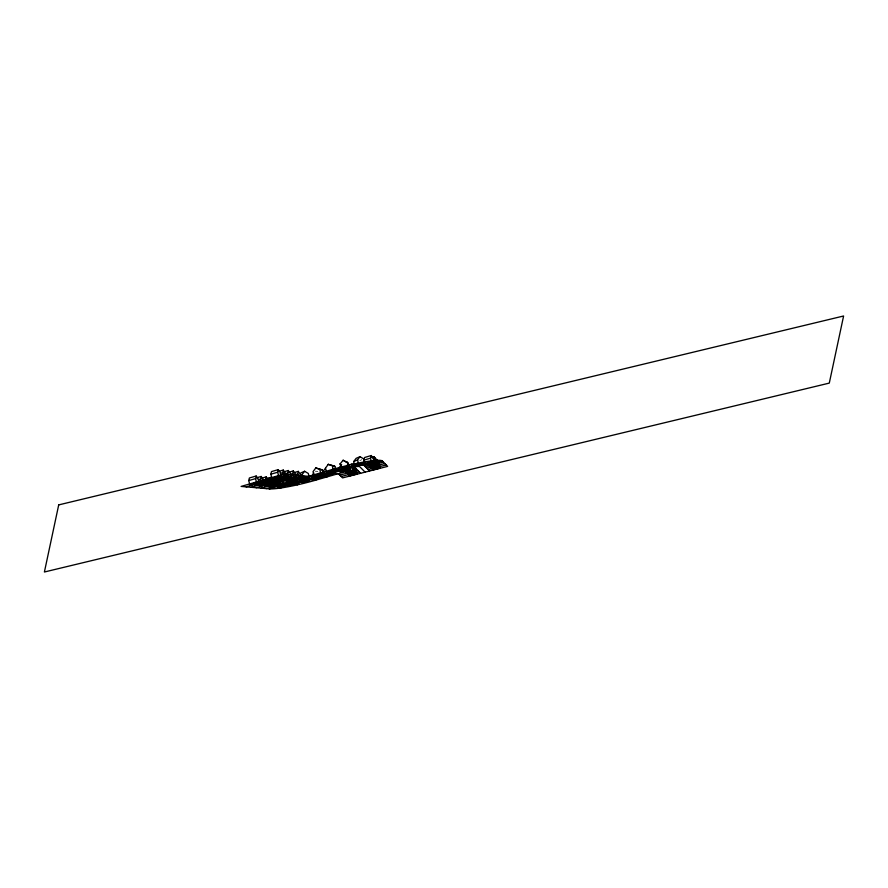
<?xml version="1.0" encoding="UTF-8"?>
<svg xmlns="http://www.w3.org/2000/svg" width="888" height="888" viewBox="0 0 888 888"><rect width="100%" height="100%" fill="white"/><g stroke="black" fill="none" stroke-linecap="round" stroke-linejoin="round"><path stroke-width="0.67" stroke-dasharray="4.44 3.33" d="M359.84 460.55L361.771 459.707M315.273 471.184L317.782 471.395"/><path stroke-width="1.33" d="M248.773 480.575L249.362 477.988L256.166 476.024L258.086 478.832L259.085 482.872L252.292 484.837L249.783 484.626L248.773 480.575L255.578 478.61L256.166 476.024M261.183 476.456L263.103 479.265L264.102 483.305L261.594 483.094L260.595 479.043L261.183 476.456L256.643 477.766M266.189 476.889L268.109 479.698L269.12 483.749L266.611 483.527L265.601 479.476L266.189 476.889L261.66 478.199M270.884 474.192L271.473 471.595L278.266 469.63L280.186 472.438L281.196 476.49L274.392 478.454L271.883 478.232L270.884 474.192L277.689 472.227L278.266 469.63M271.206 477.322L273.127 480.131L274.126 484.182L271.617 483.96L270.618 479.909L271.206 477.322L266.666 478.632M276.212 477.755L278.144 480.563L279.143 484.615L276.634 484.393L275.635 480.353L276.212 477.755L271.684 479.065M283.283 470.063L285.203 472.871L286.202 476.923L283.705 476.701L282.695 472.66L283.283 470.063L278.743 471.373M288.3 470.507L290.221 473.304L291.22 477.356L288.711 477.145L287.712 473.093L288.3 470.507L283.76 471.817M293.306 470.94L295.227 473.748L296.237 477.788L293.728 477.578L292.729 473.526L293.306 470.94L288.778 472.25M298.324 471.373L300.244 474.181L301.243 478.232L298.734 478.01L297.735 473.959L298.324 471.373L293.784 472.682M363.814 460.151L364.568 457.509L371.24 455.533L373.315 458.297L374.325 462.348L367.654 464.313L364.813 464.191L363.814 460.151L370.485 458.175L371.24 455.533M276.779 483.971L277.533 487.013L281.707 486.713L287.634 484.759L283.45 485.059L282.451 481.007L283.394 479.109M315.762 467.976L313.031 471.661L314.03 475.713L316.539 475.924L323.343 473.959L322.333 469.919L315.762 467.976L322.333 469.919M313.908 473.015L312.543 474.858L313.542 478.91L316.05 479.132L322.855 477.167L322.1 474.125M328.271 464.369L325.53 468.054L326.54 472.094L329.048 472.316L335.842 470.351L334.843 466.3L328.271 464.369L334.843 466.3M325.474 468.231L322.744 471.917L323.754 475.957L326.251 476.179L333.056 474.214L332.301 471.173M299.289 475.746L302.175 474.481L304.584 471.273L308.314 473.459L309.324 477.5L305.472 479.198L299.334 480.219L298.823 478.199M347.375 464.102L349.25 465.19L350.249 469.241L346.398 470.929L340.259 471.961L339.249 467.909L341.658 464.69M353.702 461.582L356.099 458.363L359.962 456.676L363.692 458.863L364.702 462.914L360.839 464.602L354.701 465.623L353.702 461.582L357.553 459.884L359.962 456.676M288.833 479.298L286.868 481.784L289.899 480.242L290.909 484.293L287.867 485.836L286.635 480.708L284.793 479.009M340.182 463.847L343.134 460.239L347.774 462.837L348.784 466.888L341.536 468.698L340.182 463.847L341.536 468.698M297.158 484.904L300.233 481.973M350.804 466.922L355.389 463.669M296.481 479.009L297.48 483.061L294.45 484.604L287.867 485.836M300.732 472.96L304.584 471.273M299.334 480.219L303.185 478.532L309.324 477.5M339.249 467.909L341.181 467.066M340.259 471.961L344.111 470.274L350.249 469.241M354.701 465.623L358.552 463.936L364.702 462.914M280.12 488.1L291.708 483.572M360.006 465.379L373.793 460.583M277.955 480.119L281.507 478.943M278.899 482.184L282.451 481.007M277.533 487.013L283.45 485.059M364.813 464.191L371.484 462.226L374.325 462.348M258.33 479.698L260.595 479.043M280.43 473.315L282.695 472.66M262.204 480.464L265.601 479.476M284.315 474.07L287.712 473.093M249.783 484.626L256.577 482.661L259.085 482.872M271.883 478.232L278.688 476.268L281.196 476.49M246.109 486.857L263.114 481.951M267.221 480.896L270.618 479.909M271.617 479.487L288.622 474.581M290.454 474.181L292.729 473.526M254.29 483.039L254.789 485.059L261.594 483.094M283.705 476.701L276.901 478.676L279.409 478.887L286.202 476.923M254.789 485.059L257.298 485.27L264.102 483.305M251.126 487.29L268.132 482.384M273.371 481.007L275.635 480.353M276.634 479.931L293.639 475.013M295.471 474.614L297.735 473.959M266.611 483.527L259.807 485.492L262.315 485.714L269.12 483.749M281.407 477.078L281.907 479.109L288.711 477.145M291.22 477.356L284.415 479.32L281.907 479.109M256.144 487.734L273.138 482.817M281.64 480.364L298.646 475.446M264.324 483.905L264.824 485.925L271.617 483.96M293.728 477.578L286.924 479.542L289.433 479.753L296.237 477.788M264.824 485.925L267.321 486.147L274.126 484.182M261.15 488.167L278.155 483.25M286.658 480.797L303.663 475.879M276.634 484.393L269.83 486.358L272.339 486.58L279.143 484.615M298.734 478.01L291.941 479.975L294.439 480.197L301.243 478.232M266.167 488.6L283.172 483.683M291.675 481.229L333.688 469.086A37.318 4.285 -13.9 0 1 382.284 460.95L387.656 466.367L342.568 477.899L338.35 473.648L332.023 473.104M314.03 475.713L320.834 473.748L323.343 473.959M326.54 472.094L333.333 470.129L335.842 470.351M314.94 476.856L283.605 474.148L241.103 486.424L269.297 488.866L286.302 483.96A18.659 2.142 -13.9 0 0 309.568 479.587L343.079 469.907A9.335 1.077 -13.9 0 1 355.233 467.865L360.606 473.282M382.284 460.95L364.258 465.567A18.659 2.142 -13.9 0 0 339.949 469.63L306.438 479.32A9.335 1.077 -13.9 0 1 294.805 481.496L266.6 479.054M313.542 478.91L320.346 476.945L322.855 477.167M323.754 475.957L330.547 473.992L333.056 474.214M269.297 488.866A37.318 4.285 -13.9 0 0 315.839 480.131L338.284 473.648M371.628 457.298L374.037 456.687L376.057 463.78L368.842 465.634L368.143 464.924L375.358 463.081L376.057 463.78M348.385 465.023L351.992 464.102L354.012 471.195L346.797 473.049L345.599 470.318M373.038 458.719L375.435 458.097L377.456 465.201L370.241 467.044L369.541 466.333L376.756 464.491L377.456 465.201M349.905 467.055L352.303 466.444L351.992 464.102M352.392 467.543L354.8 466.933L356.821 474.037L349.606 475.879L348.906 475.169L356.121 473.326L356.821 474.037M301.676 482.117L308.902 480.275L309.557 480.996L302.342 482.839L300.932 479.087M338.35 473.648L356.388 469.042M365.412 466.733L383.45 462.115M346.098 472.338L353.313 470.496L354.012 471.195M339.76 475.069L357.797 470.451M366.811 468.143L384.848 463.536M347.497 473.748L354.712 471.905L355.411 472.616L348.196 474.458L346.997 471.728M378.155 465.911L370.951 467.754L371.65 468.464L378.865 466.611L376.845 459.518L378.865 466.611M341.159 476.49L359.196 471.872M368.22 469.563L386.247 464.946M372.35 469.175L379.565 467.321L380.264 468.031L373.049 469.874L371.85 467.144M341.192 467.898L348.429 466.089L348.784 466.888M290.909 484.293L297.48 483.061M333.688 469.086L339.949 469.63M321.179 472.705L327.45 473.249M320.79 476.345L327.062 476.889M309.568 479.587L315.839 480.131M262.349 480.286L290.554 482.728A13.997 1.61 -13.9 0 0 308.003 479.453L341.514 469.774A13.997 1.61 -13.9 0 1 359.74 466.711L365.112 472.127M258.097 481.507L286.302 483.96M347.774 462.837L343.134 460.239M364.258 465.567L369.619 470.973M380.264 468.031L378.244 460.928L379.565 467.321M376.756 464.491L375.435 458.097M375.358 463.081L374.037 456.687M370.485 458.175L371.484 462.226M371.151 466.433L371.65 468.464M368.342 463.603L368.842 465.634M357.553 459.884L358.552 463.936M356.121 473.326L354.8 466.933M355.411 472.616L353.391 465.512L354.712 471.905M352.303 466.444L353.313 470.496M347.43 462.038L348.429 466.089M349.106 473.848L349.606 475.879M347.696 472.438L348.196 474.458M345.898 468.908L346.398 470.929M346.298 471.017L346.797 473.049M343.356 467.232L344.111 470.274M332.334 466.078L333.333 470.129M329.803 470.962L330.547 473.992M325.752 474.159L326.251 476.179M319.835 469.697L320.834 473.748M319.846 474.925L320.346 476.945M308.558 476.945L309.557 480.996M308.147 477.245L308.902 480.275M304.973 477.167L305.472 479.198M302.175 474.481L303.185 478.532M301.842 480.819L302.342 482.839M288.933 477.733L289.433 479.753M277.689 472.227L278.688 476.268M278.899 476.867L279.409 478.887M266.822 484.115L267.321 486.147M256.798 483.25L257.298 485.27M255.578 478.61L256.577 482.661M58.708 504.895L44.4 572.005L829.292 383.105L843.6 315.995L58.708 504.895"/></g></svg>
